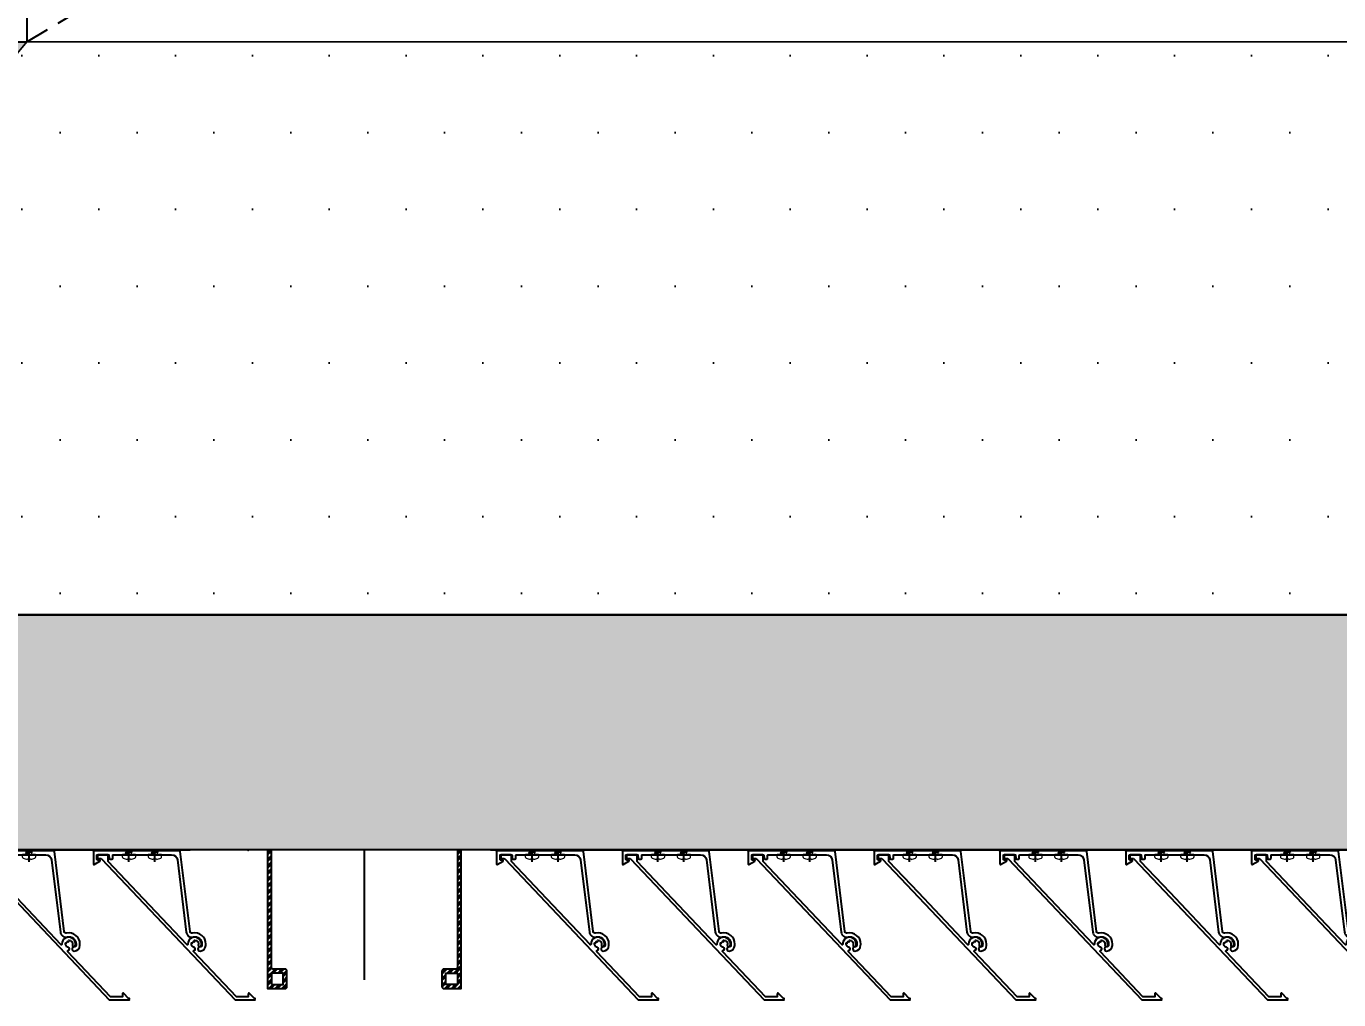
# Model space of a CAD drawing. Header units: millimetres. Extents: x 663313 to 1226001, y 1431724 to 1620898.
# Drawn here: x 744857 to 745535, y 1508431 to 1508934 of the extents above; entities that cross this region are included whole.
import ezdxf

# ---------------------------------------------------------------- set-up
doc = ezdxf.new("R2010")
doc.units = ezdxf.units.MM
doc.set_wipeout_variables(frame=1)
for name, pattern in [('CENTER', [50.8, 31.75, -6.35, 6.35, -6.35]), ('HIDDEN', [0.375, 0.25, -0.125]), ('XKITLINE00', [0]), ('XKITLINE02', [4, 2, -2])]:
    doc.linetypes.add(name, pattern=pattern)
for name, color, linetype in [('000 - CONCRETE_COL_HATCH_', 7, 'Continuous'), ('000 - CONCRETE_COL_WIPEOUT_', 7, 'Continuous'), ('000 - EXISTING_COLUMN_CUT_COLOR_5', 7, 'Continuous'), ('000 - EXISTING_CONCRETE_CUT_COLOR_5', 7, 'Continuous'), ('000 - STRUCTURE_STEEL_ACCESORIES_MAIN_COLOR_2', 7, 'Continuous'), ('000 - STRUCTURE_STEEL_ACCESORIES_SUB_COLOR_3', 7, 'Continuous'), ('000 - STRUCTURE_STEEL_ACCESORIES_WIPEOUT_', 7, 'Continuous'), ('010 - ASPG_ACCESSORIES_HATCH_', 7, 'Continuous'), ('010 - ASPG_ACCESSORIES_MAIN_COLOR_1', 7, 'Continuous'), ('010 - ASPG_ACCESSORIES_SUB_COLOR_1', 7, 'Continuous'), ('010 - ASPG_ACCESSORIES_SUB_COLOR_2', 7, 'Continuous'), ('010 - ASPG_ACCESSORIES_SYMBOL_', 7, 'Continuous'), ('010 - ASPG_ACCESSORIES_WIPEOUT_', 7, 'Continuous'), ('010 - ASPG_EXTR_MAIN_COLOR_2', 7, 'Continuous'), ('010 - ASPG_FASTERN_MAIN_COLOR_1', 7, 'Continuous'), ('010 - ASPG_FLASHING_HATCH_', 7, 'Continuous'), ('010 - ASPG_FLASHING_MAIN_COLOR_2', 7, 'Continuous'), ('010 - ASPG_FLASHING_MAIN_COLOR_4', 7, 'Continuous'), ('010 - ASPG_FLASHING_WIPEOUT_', 7, 'Continuous'), ('010 - ASPG_FRAMING_CUT_COLOR_4', 7, 'Continuous'), ('010 - ASPG_FRAMING_HATCH_', 7, 'Continuous'), ('010 - ASPG_FRAMING_MAIN_COLOR_2', 7, 'Continuous'), ('010 - ASPG_FRAMING_SUB_COLOR_2', 7, 'Continuous'), ('010 - ASPG_FRAMING_WIPEOUT_', 7, 'Continuous'), ('BOLT & SCREW', 7, 'Continuous'), ('Center Line', 7, 'CENTER'), ('CVA044__', 7, 'Continuous'), ('DIM', 7, 'Continuous'), ('tube-stopper', 7, 'Continuous')]:
    doc.layers.add(name, color=color, linetype=linetype)
for name, color, linetype, plot in [('000 - STRUCTURE_STEEL_ACCESORIES_DEF_SUB', 7, 'Continuous', False), ('010 - ASPG_EXTR_DEF_SUB', 7, 'Continuous', False), ('010 - ASPG_FASTERN_DEF_SUB', 7, 'Continuous', False), ('010 - ASPG_FRAMING_DEF_SUB', 7, 'Continuous', False)]:
    doc.layers.add(name, color=color, linetype=linetype, plot=plot)
for name, color, linetype, lineweight in [('12-GRID', 7, 'CENTER', 13), ('9-SCREW', 7, 'Continuous', 9), ('A-FLOR-E', 7, 'Continuous', 9), ('Bolt', 7, 'Continuous', 0), ('Part', 7, 'Continuous', 0), ('SCREW', 7, 'Continuous', 5)]:
    doc.layers.add(name, color=color, linetype=linetype, lineweight=lineweight)
doc.styles.add('Arial', font='arial.ttf')
pattern_1 = [(270, (1257419.24324, -520041.6224), (0.65495992507, -1.1344238721), [0.7562825814, -1.5125651628]), (30, (1257419.24324, -520041.6224), (0.65495992936, 1.1344238696), [0.7562825814, -1.5125651628]), (330, (1257419.24324, -520041.6224), (1.30991985442, -2.48e-09), [-1.5125651628, 0.7562825814])]
pattern_2 = [(315, (1257419.4929, -520021.6224), (1.3369313545, 1.3369313545), []), (45, (1257419.4929, -520021.6224), (-1.3369313545, 1.3369313545), [])]
pattern_3 = [(270, (1257419.4425, -520043.9224), (0.65495992507, -1.1344238721), [0.7562825814, -1.5125651628]), (30, (1257419.4425, -520043.9224), (0.65495992936, 1.1344238696), [0.7562825814, -1.5125651628]), (330, (1257419.4425, -520043.9224), (1.30991985442, -2.48e-09), [-1.5125651628, 0.7562825814])]
pattern_4 = [(315, (1257419.1929, -520023.9224), (1.3369313545, 1.3369313545), []), (45, (1257419.1929, -520023.9224), (-1.3369313545, 1.3369313545), [])]
pattern_5 = [(45, (68845973.911, -106253.634), (-4.0411152545, 4.0411152545), []), (45, (68845976.6053, -106253.634), (-4.0411152545, 4.0411152545), [])]

# ---------------------------------------------------------------- blocks, each defined once
blk = doc.blocks.new('C21')
at = {"color": 7}
for p, q in [((0, 0.06296), (0, -0.06296)), ((0.06296, 0), (-0.06296, 0))]:
    blk.add_line(p, q, dxfattribs=at)
at = {"layer": 'A-FLOR-E', "color": 7}
blk.add_lwpolyline([(0.15, 0.15), (0.15, -0.15), (-0.15, -0.15), (-0.15, 0.15)], close=True, dxfattribs=at)
blk = doc.blocks.new('44')
at = {"layer": 'Bolt', "color": 7, "linetype": 'XKITLINE00', "lineweight": 0}
for p, q in [((19.98888, 44.70962), (19.98888, 44.70029)), ((19.98888, 44.70962), (19.98888, 44.70029)), ((19.97488, 44.69562), (19.98421, 44.69562)), ((19.97488, 44.69562), (19.98421, 44.69562)), ((20.00288, 44.69562), (19.99356, 44.69562)), ((20.00288, 44.69562), (19.99356, 44.69562)), ((19.98888, 44.68162), (19.98888, 44.69094)), ((19.98888, 44.68162), (19.98888, 44.69094)), ((19.87888, 44.65962), (19.87888, 44.65029)), ((19.86488, 44.64562), (19.87421, 44.64562)), ((19.89288, 44.64562), (19.88356, 44.64562)), ((19.87888, 44.63162), (19.87888, 44.64094)), ((19.87888, 44.59962), (19.87888, 44.59029)), ((19.86488, 44.58562), (19.87421, 44.58562)), ((19.89288, 44.58562), (19.88356, 44.58562)), ((19.87888, 44.57162), (19.87888, 44.58094)), ((19.98888, 44.54962), (19.98888, 44.54029)), ((19.98888, 44.54962), (19.98888, 44.54029)), ((19.97488, 44.53562), (19.98421, 44.53562)), ((19.97488, 44.53562), (19.98421, 44.53562)), ((19.98888, 44.52162), (19.98888, 44.53094)), ((19.98888, 44.52162), (19.98888, 44.53094)), ((20.00288, 44.53562), (19.99356, 44.53562)), ((20.00288, 44.53562), (19.99356, 44.53562))]:
    blk.add_line(p, q, dxfattribs=at)
at = {"layer": 'Bolt', "color": 7, "linetype": 'XKITLINE02', "lineweight": 0}
for p, q in [((19.98888, 44.62654), (19.98888, 44.58362)), ((19.98188, 44.61262), (19.98188, 44.61862)), ((19.98188, 44.61862), (19.98188, 44.61262)), ((19.99588, 44.61262), (19.99588, 44.61862)), ((19.99588, 44.61862), (19.99588, 44.61262)), ((19.96938, 44.61262), (19.96938, 44.60762)), ((20.00838, 44.61262), (20.00838, 44.60762))]:
    blk.add_line(p, q, dxfattribs=at)
at = {"layer": 'Part', "color": 7, "linetype": 'HIDDEN', "lineweight": 0, "ltscale": 5}
for p, q in [((19.8219, 44.89062), (19.8219, 43.44062)), ((19.9309, 44.89062), (19.9309, 43.44062))]:
    blk.add_line(p, q, dxfattribs=at)
at = {"layer": 'Part', "color": 7, "linetype": 'HIDDEN', "lineweight": 0, "ltscale": 2}
for p, q in [((19.93388, 44.72562), (19.91388, 44.74562)), ((19.93388, 44.50562), (19.91388, 44.48562))]:
    blk.add_line(p, q, dxfattribs=at)
at = {"layer": 'Part', "color": 7, "lineweight": 0}
for p, q in [((20.06388, 44.74562), (20.04388, 44.72562)), ((20.06388, 44.48562), (20.04388, 44.50562))]:
    blk.add_line(p, q, dxfattribs=at)
at = {"layer": 'Part', "color": 7, "linetype": 'XKITLINE02', "lineweight": 0}
for p, q in [((19.93888, 44.61862), (19.81888, 44.61862)), ((19.90888, 44.61862), (19.90888, 44.61262)), ((19.93888, 44.61262), (19.81888, 44.61262)), ((19.95888, 44.60762), (20.01888, 44.60762))]:
    blk.add_line(p, q, dxfattribs=at)
at = {"layer": 'Part', "color": 7, "lineweight": 0}
blk.add_lwpolyline([(19.9389, 43.44062), (19.9389, 44.89062), (19.8139, 44.89062), (19.8139, 43.44062)], close=True, dxfattribs=at)
at = {"layer": 'Part', "color": 7, "linetype": 'HIDDEN', "lineweight": 0, "ltscale": 2}
for points in [[(19.9389, 44.74562), (19.91388, 44.74562), (19.91388, 44.48562), (19.9389, 44.48562)], [(19.9389, 44.72562), (19.93388, 44.72562), (19.93388, 44.50562), (19.9389, 44.50562)]]:
    blk.add_lwpolyline(points, dxfattribs=at)
at = {"layer": 'Part', "color": 7, "lineweight": 0}
for points in [[(19.9389, 44.48562), (20.06388, 44.48562), (20.06388, 44.74562), (19.9389, 44.74562)], [(19.9389, 44.50562), (20.04388, 44.50562), (20.04388, 44.72562), (19.9389, 44.72562)]]:
    blk.add_lwpolyline(points, dxfattribs=at)
at = {"layer": 'Part', "color": 7, "linetype": 'XKITLINE02', "lineweight": 0}
for points in [[(19.93888, 44.56562), (19.81888, 44.56562), (19.81888, 44.66562), (19.93888, 44.66562)], [(19.95888, 44.61262), (19.95888, 44.55262), (20.01888, 44.55262), (20.01888, 44.61262)]]:
    blk.add_lwpolyline(points, dxfattribs=at)
blk.add_lwpolyline([(19.93888, 44.66562), (19.94688, 44.66562), (19.94688, 44.61862), (20.03088, 44.61862), (20.03088, 44.66562), (20.03888, 44.66562), (20.03888, 44.56562), (20.03088, 44.56562), (20.03088, 44.61262), (19.94688, 44.61262), (19.94688, 44.56562), (19.93888, 44.56562)], close=True, dxfattribs=at)
blk = doc.blocks.new('*U5735')
at = {"color": 7}
blk.add_wipeout([(-150, -150), (150, -150), (150, 150), (-150, 150)], dxfattribs=at).dxf.layer = '000 - CONCRETE_COL_WIPEOUT_'
at = {"layer": '000 - CONCRETE_COL_HATCH_'}
h = blk.add_hatch(dxfattribs=at)
h.set_pattern_fill('AR-CONC', scale=0.5)
h.set_pattern_definition([(50, (0, -2e-14), (3.5863, -0.31376), [0.375, -4.125]), (355, (0, -2e-14), (-0.693757, 3.76096), [0.3, -3.3]), (100.4514, (0.299, -0.026), (2.892544, 3.4472), [0.3187, -3.50571]), (46.1842, (0, 1), (5.33621, -0.8276), [0.5625, -6.1875]), (96.6356, (0.4447, 0.931), (4.67331, 4.87059), [0.47805, -5.25857]), (351.1842, (0, 1), (4.67331, 4.8706), [0.45, -4.95]), (21, (0.5, 0.75), (2.984535, -2.013094), [0.375, -4.125]), (326, (0.5, 0.75), (1.216577, 3.62575), [0.3, -3.3]), (71.4514, (0.7487, 0.5822), (4.20111, 1.612656), [0.3187, -3.50571]), (37.5, (0, -2e-14), (0.060799, 1.664469), [0, -3.26, 0, -3.35, 0, -3.3125]), (7.5, (0, -2e-14), (1.315348, 1.972059), [0, -1.91, 0, -3.185, 0, -1.2625]), (327.5, (-1.115, -2e-14), (2.669112, -0.112774), [0, -1.25, 0, -3.9, 0, -5.175]), (317.5, (-1.615, -2e-14), (2.91593, 0.500525), [0, -1.625, 0, -2.59, 0, -3.675])])
h.paths.add_polyline_path([(-150, -150), (150, -150), (150, 150), (-150, 150)])
at = {"color": 7}
blk.add_point((0, 0), dxfattribs=at)
at = {"layer": '000 - EXISTING_COLUMN_CUT_COLOR_5', "color": 7}
blk.add_lwpolyline([(-150, -150), (150, -150), (150, 150), (-150, 150)], close=True, dxfattribs=at)
blk = doc.blocks.new('W-1-PP18-ST_ENT4_REV00_20260531-225334_LOPF_PL')
at = {"layer": 'DIM', "color": 7, "linetype": 'HIDDEN', "ltscale": 50}
blk.add_line((-3080.34, -13099.96), (16344.62, -1449.92), dxfattribs=at)
at = {"layer": 'DIM', "color": 7}
for points in [[(-3080.28, -10752.16), (-3080.34, -13099.96)], [(-1530.54, -13150.02), (-3030.11, -13150.02)]]:
    blk.add_lwpolyline(points, dxfattribs=at)
at = {"layer": 'DIM', "color": 7, "linetype": 'HIDDEN', "ltscale": 5}
blk.add_lwpolyline([(-3030.12, -13399.98), (-1530.53, -13399.7)], dxfattribs=at)
at = {"color": 7, "xscale": 1000.000000000001, "yscale": 1000.000000000001, "zscale": 1000.000000000001, "rotation": 89.99860513390384}
blk.add_blockref('C21', (-3180.12, -13249.98), dxfattribs=at)
at = {"layer": '000 - EXISTING_CONCRETE_CUT_COLOR_5', "color": 7}
blk.add_blockref('*U5735', (-3180.12, -13249.98), dxfattribs=at)
at = {"layer": 'CVA044__', "color": 7, "insert": (-2789.88, -13011.23), "char_height": 150, "attachment_point": 5, "style": 'Arial', "bg_fill": 3, "box_fill_scale": 1.1, "bg_fill_color": 256, "bg_fill_true_color": 13158600, "bg_fill_transparency": 0}
blk.add_mtext('\\A1;C21', dxfattribs=at)
at = {"color": 7, "xscale": 1000.000000000001, "yscale": 1000.000000000001, "zscale": 1000.000000000001, "rotation": 90}
blk.add_blockref('44', (41885.62, -33213.9), dxfattribs=at)
blk = doc.blocks.new('*U6326')
at = {"layer": '12-GRID', "color": 7, "linetype": 'CENTER'}
for p, q in [((0, -6.2), (0, 2.2)), ((-4.2, -2), (4.2, -2))]:
    blk.add_line(p, q, dxfattribs=at)
at = {"layer": 'BOLT & SCREW', "color": 7}
for p, q in [((-0.55, -1.77), (-1.77, -1.56)), ((-0.55, -2.23), (-1.77, -2.44)), ((-0.46, -1.77), (-0.88, -1.56)), ((-0.46, -2.23), (-0.88, -2.44)), ((-0.23, -1.45), (-0.44, -0.23)), ((-0.23, -1.54), (-0.44, -1.12)), ((-0.23, -2.46), (-0.44, -2.88)), ((-0.23, -2.55), (-0.44, -3.77)), ((0.23, -1.45), (0.44, -0.23)), ((0.23, -1.54), (0.44, -1.12)), ((0.44, -2.88), (0.23, -2.46)), ((0.23, -2.55), (0.44, -3.77)), ((0.46, -1.77), (0.88, -1.56)), ((0.46, -2.23), (0.88, -2.44)), ((0.55, -1.77), (1.77, -1.56)), ((0.55, -2.23), (1.77, -2.44))]:
    blk.add_line(p, q, dxfattribs=at)
for points in [[(-1.77, -1.56), (-0.88, -1.56, 0.414214), (-0.44, -1.12), (-0.44, -0.23), (0.44, -0.23), (0.44, -1.12, 0.414214), (0.88, -1.56), (1.77, -1.56), (1.77, -2.44), (0.88, -2.44, 0.414214), (0.44, -2.88), (0.44, -3.77), (-0.44, -3.77), (-0.44, -2.88, 0.414214), (-0.88, -2.44), (-1.77, -2.44)], [(0.23, -2.46, -0.414214), (0.46, -2.23), (0.55, -2.23), (0.55, -1.77), (0.46, -1.77, -0.414214), (0.23, -1.54), (0.23, -1.45), (-0.23, -1.45), (-0.23, -1.54, -0.414214), (-0.46, -1.77), (-0.55, -1.77), (-0.55, -2.23), (-0.46, -2.23, -0.414214), (-0.23, -2.46), (-0.23, -2.55), (0.23, -2.55)]]:
    blk.add_lwpolyline(points, format="xyb", close=True, dxfattribs=at)
blk.add_circle((0, -2), 3.5, dxfattribs=at)
blk = doc.blocks.new('000_ASPG_TYP_FILES_20260218-010703_FRAME_EXTR_')
at = {"layer": '010 - ASPG_FRAMING_HATCH_'}
h = blk.add_hatch(dxfattribs=at)
h.set_pattern_fill('ANSI32', scale=0.1, angle=180)
edge = h.paths.add_edge_path()
edge.add_line((2, 16), (2, 2))
edge.add_line((2, 2), (39.7, 2))
edge.add_arc((39.7, 1.7), 0.3, 0, 90, ccw=False)
edge.add_line((40, 1.7), (40, 0.3))
edge.add_arc((39.7, 0.3), 0.3, -90, 0, ccw=False)
edge.add_line((39.7, 0), (0.3, 0))
edge.add_arc((0.3, 0.3), 0.3, 180, 270, ccw=False)
edge.add_line((0, 0.3), (0, 17.7))
edge.add_arc((0.3, 17.7), 0.3, 90, 180, ccw=False)
edge.add_line((0.3, 18), (22.56, 18))
edge.add_arc((22.56, 18.5), 0.5, 270, 380.20955)
edge.add_arc((26.17, 19.83), 3.35, 182.06379, 200.20955, ccw=False)
edge.add_arc((23.58, 19.74), 0.76, 2.06379, 182.06379, ccw=False)
edge.add_arc((26.17, 19.83), 1.83, 182.06379, 447.93621)
edge.add_arc((26.26, 22.42), 0.76, 87.93621, 267.93621, ccw=False)
edge.add_arc((26.17, 19.83), 3.35, 69.79045, 87.93621, ccw=False)
edge.add_arc((27.5, 23.44), 0.5, 249.79045, 360)
edge.add_line((28, 23.44), (28, 26.68))
edge.add_line((28, 26.68), (28.5, 27.18))
edge.add_line((28.5, 27.18), (28, 27.68))
edge.add_line((28, 27.68), (28, 38.62))
edge.add_line((28, 38.62), (28.5, 39.12))
edge.add_line((28.5, 39.12), (28, 39.62))
edge.add_line((28, 39.62), (28, 42.86))
edge.add_arc((27.5, 42.86), 0.5, 0, 110.20955)
edge.add_arc((26.17, 46.47), 3.35, 272.06379, 290.20955, ccw=False)
edge.add_arc((26.26, 43.88), 0.76, 92.06379, 272.06379, ccw=False)
edge.add_arc((26.17, 46.47), 1.83, 272.06379, 537.93621)
edge.add_arc((23.58, 46.56), 0.76, 177.93621, 357.93621, ccw=False)
edge.add_arc((26.17, 46.47), 3.35, 159.79045, 177.93621, ccw=False)
edge.add_arc((22.56, 47.8), 0.5, 339.79045, 450)
edge.add_line((22.56, 48.3), (0.3, 48.3))
edge.add_arc((0.3, 48.6), 0.3, 180, 270, ccw=False)
edge.add_line((0, 48.6), (0, 60))
edge.add_arc((0.3, 60), 0.3, 90, 180, ccw=False)
edge.add_line((0.3, 60.3), (5, 60.3))
edge.add_line((5, 60.3), (5, 65))
edge.add_arc((5.3, 65), 0.3, 90, 180, ccw=False)
edge.add_line((5.3, 65.3), (30, 65.3))
edge.add_line((30, 65.3), (30, 63.6))
edge.add_arc((29.7, 63.6), 0.3, -90, 0, ccw=False)
edge.add_line((29.7, 63.3), (7.3, 63.3))
edge.add_arc((7.3, 63), 0.3, 90, 180)
edge.add_line((7, 63), (7, 58.3))
edge.add_line((7, 58.3), (2.3, 58.3))
edge.add_arc((2.3, 58), 0.3, 90, 180)
edge.add_line((2, 58), (2, 50.6))
edge.add_arc((2.3, 50.6), 0.3, 180, 270)
edge.add_line((2.3, 50.3), (29.7, 50.3))
edge.add_arc((29.7, 50), 0.3, 0, 90, ccw=False)
edge.add_line((30, 50), (30, 26.68))
edge.add_line((30, 26.68), (30, 16.3))
edge.add_arc((29.7, 16.3), 0.3, -90, 0, ccw=False)
edge.add_line((29.7, 16), (2, 16))
at = {"layer": '010 - ASPG_FRAMING_CUT_COLOR_4', "color": 7}
blk.add_lwpolyline([(2, 16), (2, 2), (39.7, 2, -0.414214), (40, 1.7), (40, 0.3, -0.414214), (39.7, 0), (0.3, 0, -0.414214), (0, 0.3), (0, 17.7, -0.414214), (0.3, 18), (22.56, 18, 0.52173), (23.03, 18.67, -0.079342), (22.82, 19.71, -1), (24.34, 19.76, 2.296346), (26.24, 21.66, -1), (26.29, 23.18, -0.079342), (27.33, 22.97, 0.52173), (28, 23.44), (28, 26.68), (28.5, 27.18), (28, 27.68), (28, 38.62), (28.5, 39.12), (28, 39.62), (28, 42.86, 0.52173), (27.33, 43.33, -0.079342), (26.29, 43.12, -1), (26.24, 44.64, 2.296346), (24.34, 46.54, -1), (22.82, 46.59, -0.079342), (23.03, 47.63, 0.52173), (22.56, 48.3), (0.3, 48.3, -0.414214), (0, 48.6), (0, 60, -0.414214), (0.3, 60.3), (5, 60.3), (5, 65, -0.414214), (5.3, 65.3), (30, 65.3), (30, 63.6, -0.414214), (29.7, 63.3), (7.3, 63.3, 0.414214), (7, 63), (7, 58.3), (2.3, 58.3, 0.414214), (2, 58), (2, 50.6, 0.414214), (2.3, 50.3), (29.7, 50.3, -0.414214), (30, 50), (30, 26.68), (30, 16.3, -0.414214), (29.7, 16)], format="xyb", close=True, dxfattribs=at)
at = {"color": 7}
for p in [(26.17, 48.47), (26.17, 21.83)]:
    blk.add_blockref('*U6326', p, dxfattribs=at)
blk = doc.blocks.new('*U6174')
at = {"layer": '010 - ASPG_FRAMING_HATCH_', "transparency": 33554585}
h = blk.add_hatch(dxfattribs=at)
h.set_pattern_fill('ANSI32', scale=0.25)
edge = h.paths.add_edge_path()
edge.add_line((2, -50), (2, -75))
edge.add_line((2, -75), (0, -75))
edge.add_line((0, -75), (0, -49))
edge.add_arc((1, -49), 1, 90, 180, ccw=False)
edge.add_line((1, -48), (63, -48))
edge.add_arc((63, -47), 1, 270, 360)
edge.add_line((64, -47), (64, 47))
edge.add_arc((63, 47), 1, 0, 90)
edge.add_line((63, 48), (1, 48))
edge.add_arc((1, 49), 1, 180, 270, ccw=False)
edge.add_line((0, 49), (0, 75))
edge.add_line((0, 75), (2, 75))
edge.add_line((2, 75), (2, 50))
edge.add_line((2, 50), (141, 50))
edge.add_line((141, 50), (141, 41))
edge.add_arc((140, 41), 1, 270, 360, ccw=False)
edge.add_line((140, 40), (132, 40))
edge.add_arc((132, 41), 1, 180, 270, ccw=False)
edge.add_line((131, 41), (131, 47))
edge.add_arc((130, 47), 1, 0, 90)
edge.add_line((130, 48), (67, 48))
edge.add_arc((67, 47), 1, 90, 180)
edge.add_line((66, 47), (66, -47))
edge.add_arc((67, -47), 1, 180, 270)
edge.add_line((67, -48), (130, -48))
edge.add_arc((130, -47), 1, 270, 360)
edge.add_line((131, -47), (131, -41))
edge.add_arc((132, -41), 1, 90, 180, ccw=False)
edge.add_line((132, -40), (140, -40))
edge.add_arc((140, -41), 1, 0, 90, ccw=False)
edge.add_line((141, -41), (141, -50))
edge.add_line((141, -50), (2, -50))
h.paths.add_polyline_path([(139, 48), (139, 42), (133, 42), (133, 48)], flags=16)
h.paths.add_polyline_path([(139, -48), (139, -42), (133, -42), (133, -48)], flags=16)
at = {"layer": '010 - ASPG_FRAMING_HATCH_'}
h = blk.add_hatch(dxfattribs=at)
h.set_pattern_fill('ANSI37', scale=0.595498, angle=-90)
h.set_pattern_definition(pattern_2)
edge = h.paths.add_edge_path()
edge.add_ellipse((57.77, 55), major_axis=(0, -5), ratio=0.644482, start_angle=0, end_angle=180)
edge.add_line((57.77, 60), (62, 60))
edge.add_arc((62, 60.3), 0.3, -90, 0)
edge.add_line((62.3, 60.3), (62.3, 61))
edge.add_line((62.3, 61), (61.8, 61.5))
edge.add_line((61.8, 61.5), (62.3, 62))
edge.add_line((62.3, 62), (61.8, 62.5))
edge.add_line((61.8, 62.5), (62.3, 63))
edge.add_line((62.3, 63), (61.8, 63.5))
edge.add_line((61.8, 63.5), (62.3, 64))
edge.add_line((62.3, 64), (62.3, 65))
edge.add_line((62.3, 65), (63.3, 65))
edge.add_line((63.3, 65), (63.8, 65.5))
edge.add_line((63.8, 65.5), (64.3, 65))
edge.add_line((64.3, 65), (64.8, 65.5))
edge.add_line((64.8, 65.5), (65.3, 65))
edge.add_line((65.3, 65), (65.8, 65.5))
edge.add_line((65.8, 65.5), (66.3, 65))
edge.add_line((66.3, 65), (67, 65))
edge.add_arc((67, 65.3), 0.3, -90, 0)
edge.add_line((67.3, 65.3), (67.3, 60))
edge.add_arc((77.2, 55), 11.09, 153.20373, 206.79627)
edge.add_line((67.3, 50), (57.77, 50))
h = blk.add_hatch(dxfattribs=at)
h.set_pattern_fill('ANSI37', scale=0.595498, angle=-90)
h.set_pattern_definition(pattern_4)
edge = h.paths.add_edge_path()
edge.add_ellipse((11.53, 55), major_axis=(0, -5), ratio=0.644482, start_angle=180, end_angle=360, ccw=False)
edge.add_line((11.53, 60), (2, 60))
edge.add_arc((-7.9, 55), 11.09, -26.79627, 26.79627, ccw=False)
edge.add_line((2, 50), (11.53, 50))
h = blk.add_hatch(dxfattribs=at)
h.set_pattern_fill('HONEY', scale=0.238199, angle=-90)
h.set_pattern_definition(pattern_3)
edge = h.paths.add_edge_path()
edge.add_ellipse((11.78, 55), major_axis=(0, -5), ratio=0.644482, start_angle=0, end_angle=360, ccw=False)
h = blk.add_hatch(dxfattribs=at)
h.set_pattern_fill('HONEY', scale=0.238199, angle=-90)
h.set_pattern_definition(pattern_1)
edge = h.paths.add_edge_path()
edge.add_ellipse((57.52, 55), major_axis=(0, -5), ratio=0.644482, start_angle=0, end_angle=360)
h = blk.add_hatch(dxfattribs=at)
h.set_pattern_fill('ANSI37', scale=0.595498, angle=-90)
h.set_pattern_definition(pattern_4)
edge = h.paths.add_edge_path()
edge.add_ellipse((11.53, -55), major_axis=(0, 5), ratio=0.644482, start_angle=0, end_angle=180)
edge.add_line((11.53, -60), (2, -60))
edge.add_arc((-7.9, -55), 11.09, 333.20373, 386.79627)
edge.add_line((2, -50), (11.53, -50))
h = blk.add_hatch(dxfattribs=at)
h.set_pattern_fill('HONEY', scale=0.238199, angle=-90)
h.set_pattern_definition(pattern_3)
edge = h.paths.add_edge_path()
edge.add_ellipse((11.78, -55), major_axis=(0, 5), ratio=0.644482, start_angle=0, end_angle=360)
h = blk.add_hatch(dxfattribs=at)
h.set_pattern_fill('HONEY', scale=0.238199, angle=-90)
h.set_pattern_definition(pattern_1)
edge = h.paths.add_edge_path()
edge.add_ellipse((57.52, -55), major_axis=(0, 5), ratio=0.644482, start_angle=0, end_angle=360, ccw=False)
h = blk.add_hatch(dxfattribs=at)
h.set_pattern_fill('ANSI37', scale=0.595498, angle=-90)
h.set_pattern_definition(pattern_2)
edge = h.paths.add_edge_path()
edge.add_ellipse((57.77, -55), major_axis=(0, 5), ratio=0.644482, start_angle=180, end_angle=360, ccw=False)
edge.add_line((57.77, -60), (62, -60))
edge.add_arc((62, -60.3), 0.3, 360, 450, ccw=False)
edge.add_line((62.3, -60.3), (62.3, -61))
edge.add_line((62.3, -61), (61.8, -61.5))
edge.add_line((61.8, -61.5), (62.3, -62))
edge.add_line((62.3, -62), (61.8, -62.5))
edge.add_line((61.8, -62.5), (62.3, -63))
edge.add_line((62.3, -63), (61.8, -63.5))
edge.add_line((61.8, -63.5), (62.3, -64))
edge.add_line((62.3, -64), (62.3, -65))
edge.add_line((62.3, -65), (63.3, -65))
edge.add_line((63.3, -65), (63.8, -65.5))
edge.add_line((63.8, -65.5), (64.3, -65))
edge.add_line((64.3, -65), (64.8, -65.5))
edge.add_line((64.8, -65.5), (65.3, -65))
edge.add_line((65.3, -65), (65.8, -65.5))
edge.add_line((65.8, -65.5), (66.3, -65))
edge.add_line((66.3, -65), (67, -65))
edge.add_arc((67, -65.3), 0.3, 360, 450, ccw=False)
edge.add_line((67.3, -65.3), (67.3, -60))
edge.add_arc((77.2, -55), 11.09, 153.20373, 206.79627, ccw=False)
edge.add_line((67.3, -50), (57.77, -50))
at = {"layer": '010 - ASPG_FASTERN_DEF_SUB', "color": 7}
blk.add_point((0, 0), dxfattribs=at)
at = {"layer": '010 - ASPG_FRAMING_CUT_COLOR_4', "color": 7}
blk.add_lwpolyline([(2, -50), (2, -75), (0, -75), (0, -49, -0.414214), (1, -48), (63, -48, 0.414214), (64, -47), (64, 47, 0.414214), (63, 48), (1, 48, -0.414214), (0, 49), (0, 75), (2, 75), (2, 50), (141, 50), (141, 41, -0.414214), (140, 40), (132, 40, -0.414214), (131, 41), (131, 47, 0.414214), (130, 48), (67, 48, 0.414214), (66, 47), (66, -47, 0.414214), (67, -48), (130, -48, 0.414214), (131, -47), (131, -41, -0.414214), (132, -40), (140, -40, -0.414214), (141, -41), (141, -50)], format="xyb", close=True, dxfattribs=at)
for points in [[(139, 48), (139, 42), (133, 42), (133, 48)], [(139, -48), (139, -42), (133, -42), (133, -48)]]:
    blk.add_lwpolyline(points, close=True, dxfattribs=at)
at = {"layer": '010 - ASPG_FRAMING_DEF_SUB', "color": 7, "transparency": 33554508}
blk.add_line((136.5, 0), (-4.5, 0), dxfattribs=at)
at = {"layer": '010 - ASPG_FRAMING_DEF_SUB', "color": 7, "transparency": 33554457}
for points in [[(54.3, 50), (67.3, 50), (67.3, 65.5), (54.3, 65.5)], [(2, 50), (15, 50), (15, 60), (2, 60)], [(2, -50), (15, -50), (15, -60), (2, -60)], [(54.3, -50), (67.3, -50), (67.3, -65.5), (54.3, -65.5)]]:
    blk.add_lwpolyline(points, close=True, dxfattribs=at)
at = {"layer": '010 - ASPG_FRAMING_SUB_COLOR_2', "color": 7}
for points in [[(57.52, 50), (67.3, 50, -0.238199), (67.3, 60), (67.3, 65.3, -0.414214), (67, 65), (66.3, 65), (65.8, 65.5), (65.3, 65), (64.8, 65.5), (64.3, 65), (63.8, 65.5), (63.3, 65), (62.3, 65), (62.3, 64), (61.8, 63.5), (62.3, 63), (61.8, 62.5), (62.3, 62), (61.8, 61.5), (62.3, 61), (62.3, 60.3, -0.414214), (62, 60), (57.52, 60)], [(11.78, 50), (2, 50, 0.238199), (2, 60), (11.78, 60)], [(11.78, -50), (2, -50, -0.238199), (2, -60), (11.78, -60)], [(57.52, -50), (67.3, -50, 0.238199), (67.3, -60), (67.3, -65.3, 0.414214), (67, -65), (66.3, -65), (65.8, -65.5), (65.3, -65), (64.8, -65.5), (64.3, -65), (63.8, -65.5), (63.3, -65), (62.3, -65), (62.3, -64), (61.8, -63.5), (62.3, -63), (61.8, -62.5), (62.3, -62), (61.8, -61.5), (62.3, -61), (62.3, -60.3, 0.414214), (62, -60), (57.52, -60)]]:
    blk.add_lwpolyline(points, format="xyb", dxfattribs=at)
at = {"layer": '010 - ASPG_FRAMING_SUB_COLOR_2', "color": 7, "extrusion": (0, 0, -1)}
for centre, major_axis in [((11.78, 55), (0, -5)), ((57.52, -55), (0, 5))]:
    blk.add_ellipse(centre, major_axis=major_axis, ratio=0.644482, dxfattribs=at)
at = {"layer": '010 - ASPG_FRAMING_SUB_COLOR_2', "color": 7}
for centre, major_axis in [((57.52, 55), (0, -5)), ((11.78, -55), (0, 5))]:
    blk.add_ellipse(centre, major_axis=major_axis, ratio=0.644482, dxfattribs=at)
blk = doc.blocks.new('PZG35-9D5')
at = {"layer": 'Center Line', "color": 7}
blk.add_line((0, 3.73), (0, -10.53), dxfattribs=at)
at = {"layer": 'SCREW', "color": 7}
for p, q in [((-1.4, 0), (-1.4, -1.09)), ((1.4, 0), (1.4, -0.59)), ((-1.85, -1.4), (1.85, -0.9)), ((-1.85, -1.4), (-1.4, -1.09)), ((-1.85, -1.4), (-1.4, -1.71)), ((-1.85, -2.7), (1.85, -2.2)), ((-1.85, -2.7), (-1.4, -2.39)), ((-1.85, -2.7), (-1.4, -3.01)), ((-1.85, -4), (-1.4, -3.69)), ((-1.85, -4), (-0.99, -3.88)), ((-1.85, -4), (-1.4, -4.31)), ((-1.4, -1.09), (1.4, -0.59)), ((-1.4, -1.71), (1.4, -1.21)), ((-1.4, -1.71), (-1.4, -2.39)), ((-1.4, -2.39), (1.4, -1.89)), ((-1.4, -3.01), (1.4, -2.51)), ((-1.4, -3.01), (-1.4, -3.69)), ((-1.4, -3.69), (-0.84, -3.59)), ((-1.4, -4.31), (-1.18, -4.27)), ((-1.4, -4.31), (-1.4, -8.1)), ((0.56, -3.34), (1.4, -3.19)), ((0.71, -3.65), (1.85, -3.5)), ((0.71, -3.93), (1.4, -3.81)), ((0.71, -4.61), (1.4, -4.49)), ((0.71, -4.95), (1.85, -4.8)), ((0.71, -5.23), (1.4, -5.11)), ((1.85, -0.9), (1.4, -0.59)), ((1.85, -0.9), (1.4, -1.21)), ((1.4, -1.21), (1.4, -1.89)), ((1.85, -2.2), (1.4, -1.89)), ((1.85, -2.2), (1.4, -2.51)), ((1.4, -2.51), (1.4, -3.19)), ((1.85, -3.5), (1.4, -3.19)), ((1.85, -3.5), (1.4, -3.81)), ((1.4, -3.81), (1.4, -4.49)), ((1.85, -4.8), (1.4, -4.49)), ((1.85, -4.8), (1.4, -5.11)), ((1.4, -5.11), (1.4, -8.1)), ((0, -9.5), (-1.4, -8.1)), ((0, -9.5), (1.4, -8.1))]:
    blk.add_line(p, q, dxfattribs=at)
blk.add_lwpolyline([(0, -9.5), (0.71, -5.23), (0.71, -3.6, 0.417657), (0.41, -3.3, 0.108102), (-0.84, -3.59), (-1.4, -4.7)], format="xyb", dxfattribs=at)
blk = doc.blocks.new('*U6169')
at = {"layer": 'SCREW', "color": 7}
blk.add_lwpolyline([(3.03, 1.78, 0.09906), (0.8, 2.55), (0.8, 2.27), (-0.8, 2.27), (-0.8, 2.55, 0.09906), (-3.03, 1.78, 0.266588), (-3.5, 0.96), (-3.5, 0.2, 0.414214), (-3.3, 0), (3.3, 0, 0.414214), (3.5, 0.2), (3.5, 0.96, 0.266588)], format="xyb", close=True, dxfattribs=at)
blk.add_blockref('PZG35-9D5', (0, 0), dxfattribs=at)
blk = doc.blocks.new('*U6175')
at = {"color": 7}
blk.add_point((0, 0), dxfattribs=at)
at = {"layer": '010 - ASPG_ACCESSORIES_MAIN_COLOR_1', "color": 7}
blk.add_lwpolyline([(-39.7, -0.6, 0.414214), (-40, -0.9), (-40, -7.37, 0.57735), (-39.65, -7.57), (-36.64, -5.83, 0.767327), (-36.79, -5.3), (-37.9, -5.3, -0.414214), (-38.2, -5), (-38.2, -2.8, -0.414214), (-38, -2.6), (-32.18, -2.6, -0.388879), (-31.98, -2.78), (-31.85, -4.34, 0.388879), (-31.35, -4.8), (-30.3, -4.8, 0.414214), (-30, -4.5), (-30, -2.9, -0.414214), (-29.7, -2.6), (0.41, -2.6, -0.378969), (3.39, -5.24), (7.95, -42.52, 0.446593), (11.62, -45.08, -0.489802), (16.08, -48.68), (16.06, -49.36, -0.18248), (15.8, -50.02, -0.267949), (15.33, -50.17, 1.122115), (15.1, -52.34, 0.405004), (18.06, -49.4), (18.08, -48.72, 0.489805), (11.16, -43.13, -0.446597), (9.94, -42.28), (4.87, -0.85, 0.364176), (4.57, -0.6)], format="xyb", close=True, dxfattribs=at)
at = {"layer": '010 - ASPG_EXTR_DEF_SUB', "color": 7}
for p in [(-40, -0.5), (43.44, -76.9), (43.44, -77.5)]:
    blk.add_point(p, dxfattribs=at)
at = {"layer": '010 - ASPG_EXTR_MAIN_COLOR_2', "color": 7}
blk.add_lwpolyline([(11.37, -48.15), (11.47, -47.44), (12.18, -47.56), (12.29, -46.79, -0.535538), (14.19, -49.17, 0.991572), (15.66, -49.58, 1.157025), (8.79, -48.77, -0.688558), (8.27, -48.99), (-17.14, -22.17), (-32.34, -6.13), (-32.34, -2.9, 0.414312), (-32.64, -2.6), (-37.54, -2.6, 0.414116), (-37.84, -2.9), (-37.84, -4.3, 0.414214), (-37.54, -4.6), (-35.99, -4.6, -0.205895), (-35.77, -4.69), (33.23, -77.5), (43.14, -77.5, 0.668179), (43.36, -76.99), (40.52, -74.15, 0.668179), (40.01, -74.36), (40.01, -76), (33.87, -76), (11.86, -52.78, -0.558354), (12.08, -51.95, 0.766275), (12.04, -50.39, -0.438583), (10.71, -48.05)], format="xyb", close=True, dxfattribs=at)
at = {"layer": 'SCREW', "color": 7, "rotation": 180}
for p in [(-21.65, -2.5), (-8.24, -2.5)]:
    blk.add_blockref('*U6169', p, dxfattribs=at)
blk = doc.blocks.new('*U4705')
at = {"color": 7}
blk.add_wipeout([(465, 4), (60, 4), (60, 69.3), (465, 69.3)], dxfattribs=at).dxf.layer = '010 - ASPG_FRAMING_WIPEOUT_'
blk.add_point((60, 69.5), dxfattribs=at)
at = {"layer": '010 - ASPG_FRAMING_MAIN_COLOR_2', "color": 7}
blk.add_lwpolyline([(435, 69.3), (90, 69.3), (90, 6), (435, 6)], close=True, dxfattribs=at)
at = {"layer": '010 - ASPG_FRAMING_SUB_COLOR_2', "color": 7}
for points in [[(465, 4), (60, 4), (60, 69.3), (465, 69.3)], [(60, 2), (60, 4), (465, 4), (465, 2)]]:
    blk.add_lwpolyline(points, close=True, dxfattribs=at)
at = {"color": 7, "rotation": 180}
for p in [(100, 69.3), (165, 69.3), (230, 69.3), (295, 69.3), (360, 69.3), (425, 69.3)]:
    blk.add_blockref('*U6175', p, dxfattribs=at)
at = {"color": 7, "transparency": 33554559, "xscale": -1, "rotation": 270}
blk.add_blockref('*U6174', (0, 0), dxfattribs=at)
at = {"color": 7}
blk.add_blockref('000_ASPG_TYP_FILES_20260218-010703_FRAME_EXTR_', (60, 4), dxfattribs=at)
at = {"color": 7, "xscale": -1}
blk.add_blockref('000_ASPG_TYP_FILES_20260218-010703_FRAME_EXTR_', (465, 4), dxfattribs=at)
blk = doc.blocks.new('*U4789')
at = {"color": 7}
blk.add_wipeout([(1440, 4), (60, 4), (60, 69.3), (1440, 69.3)], dxfattribs=at).dxf.layer = '010 - ASPG_FRAMING_WIPEOUT_'
at = {"layer": '010 - ASPG_FRAMING_MAIN_COLOR_2', "color": 7}
blk.add_lwpolyline([(1410, 69.3), (90, 69.3), (90, 6), (1410, 6)], close=True, dxfattribs=at)
at = {"layer": '010 - ASPG_FRAMING_SUB_COLOR_2', "color": 7}
for points in [[(1440, 4), (60, 4), (60, 69.3), (1440, 69.3)], [(60, 2), (60, 4), (1440, 4), (1440, 2)]]:
    blk.add_lwpolyline(points, close=True, dxfattribs=at)
at = {"color": 7, "rotation": 180}
for p in [(1001.77, 69.3), (1066.77, 69.3), (1131.77, 69.3), (1196.77, 69.3), (1261.77, 69.3), (1326.77, 69.3), (1391.77, 69.3)]:
    blk.add_blockref('*U6175', p, dxfattribs=at)
at = {"color": 7, "transparency": 33554559, "xscale": -1, "rotation": 270}
blk.add_blockref('*U6174', (1500, 0), dxfattribs=at)
at = {"color": 7, "xscale": -1}
blk.add_blockref('000_ASPG_TYP_FILES_20260218-010703_FRAME_EXTR_', (1440, 4), dxfattribs=at)
blk = doc.blocks.new('W-1-PP18-ST_ENT4_REV00_20260604-235409_LOPF_ASPG_')
at = {"color": 7, "rotation": 180}
blk.add_blockref('*U4705', (-2906, -13448), dxfattribs=at)
blk.add_blockref('*U4789', (-1406, -13448), dxfattribs=at)
blk = doc.blocks.new('*U5631')
at = {"color": 7}
blk.add_wipeout([(0, -52), (1921, -52), (1674.34, -348.31), (0, -348)], dxfattribs=at).dxf.layer = '010 - ASPG_FLASHING_WIPEOUT_'
at = {"layer": '010 - ASPG_FLASHING_HATCH_'}
h = blk.add_hatch(dxfattribs=at)
h.set_pattern_fill('DOTS', scale=0.5)
h.set_pattern_definition([(0, (0, 0), (19.84375, 39.6875), [0, -39.6875])])
h.paths.add_polyline_path([(0, -52), (1921, -52), (1674.34, -348.31), (0, -348)])
at = {"layer": '010 - ASPG_FLASHING_MAIN_COLOR_2', "color": 7}
blk.add_lwpolyline([(0, -52), (1921, -52), (1674.34, -348.31), (0, -348)], close=True, dxfattribs=at)
at = {"color": 7}
blk.add_wipeout([(0, 69.3), (2042.3, 69.3), (1921, -52), (0, -52)], dxfattribs=at).dxf.layer = '010 - ASPG_FLASHING_WIPEOUT_'
at = {"layer": '010 - ASPG_FLASHING_HATCH_'}
h = blk.add_hatch(dxfattribs=at)
h.set_pattern_fill('DOTS', scale=0.2)
h.set_pattern_definition([(0, (0, 0), (7.9375, 15.875), [0, -15.875])])
h.paths.add_polyline_path([(0, 69.3), (2042.3, 69.3), (1921, -52), (0, -52)])
at = {"layer": '010 - ASPG_FLASHING_MAIN_COLOR_4', "color": 7}
blk.add_lwpolyline([(0, 69.3), (2042.3, 69.3), (1921, -52), (0, -52)], close=True, dxfattribs=at)
blk = doc.blocks.new('W-1-PP18-ST_ENT4_REV00_20260617-033902_ASPG_FLASHING')
at = {"color": 7, "rotation": 180}
blk.add_blockref('*U5631', (-1406, -13448), dxfattribs=at)
blk = doc.blocks.new('*U4563')
at = {"layer": '010 - ASPG_ACCESSORIES_SUB_COLOR_2', "color": 7}
for p, q in [((-2.08, -1.55), (-2.08, 0)), ((2.08, -1.05), (2.08, 0)), ((-2.73, -1.9), (2.73, -1.4)), ((-2.73, -1.9), (-2.08, -1.55)), ((-2.73, -1.9), (-2.08, -2.25)), ((-2.73, -3.7), (2.73, -3.2)), ((-2.73, -3.7), (-2.08, -3.35)), ((-2.73, -3.7), (-2.08, -4.05)), ((-2.73, -5.5), (2.73, -5)), ((-2.73, -5.5), (2.73, -5)), ((-2.73, -5.5), (-2.08, -5.15)), ((-2.73, -5.5), (-2.08, -5.15)), ((-2.73, -5.5), (-2.08, -5.85)), ((-2.73, -5.5), (-2.08, -5.85)), ((-2.08, -1.55), (2.08, -1.05)), ((-2.08, -2.25), (2.08, -1.75)), ((-2.08, -3.35), (-2.08, -2.25)), ((-2.08, -3.35), (2.08, -2.85)), ((-2.08, -4.05), (2.08, -3.55)), ((-2.08, -5.15), (-2.08, -4.05)), ((-2.08, -5.15), (2.08, -4.65)), ((-2.08, -5.15), (2.08, -4.65)), ((-2.08, -5.85), (2.08, -5.35)), ((-2.08, -5.85), (2.08, -5.35)), ((-2.08, -6.95), (-2.08, -5.85)), ((-2.08, -6.95), (-2.08, -5.85)), ((-2.08, -6.95), (2.08, -6.45)), ((2.73, -1.4), (2.08, -1.05)), ((2.73, -1.4), (2.08, -1.75)), ((2.08, -2.85), (2.08, -1.75)), ((2.73, -3.2), (2.08, -2.85)), ((2.73, -3.2), (2.08, -3.55)), ((2.08, -4.65), (2.08, -3.55)), ((2.73, -5), (2.08, -4.65)), ((2.73, -5), (2.08, -4.65)), ((2.73, -5), (2.08, -5.35)), ((2.73, -5), (2.08, -5.35)), ((2.08, -6.45), (2.08, -5.35)), ((2.08, -6.45), (2.08, -5.35)), ((2.73, -6.8), (2.08, -6.45)), ((-2.73, -7.3), (2.73, -6.8)), ((-2.73, -7.3), (-2.08, -6.95)), ((-2.73, -7.3), (-2.08, -7.65)), ((-2.73, -9.1), (-2.08, -8.75)), ((-2.73, -9.1), (-1.57, -8.98)), ((-2.73, -9.1), (-2.08, -9.45)), ((-2.73, -10.9), (-2.08, -10.55)), ((-2.73, -10.9), (-1.84, -10.81)), ((-2.73, -10.9), (-2.08, -11.25)), ((-2.08, -7.65), (2.08, -7.15)), ((-2.08, -8.75), (-2.08, -7.65)), ((-2.08, -8.75), (-1.06, -8.61)), ((-2.08, -9.45), (-1.63, -9.39)), ((-2.08, -10.55), (-2.08, -9.45)), ((-2.08, -10.55), (-1.8, -10.51)), ((-2.08, -11.25), (-1.91, -11.23)), ((-2.08, -12.4), (-2.08, -11.25)), ((-2.08, -12.4), (-2.08, -15.6)), ((0.43, -8.44), (2.08, -8.25)), ((0.71, -8.78), (2.73, -8.6)), ((0.71, -9.1), (2.08, -8.95)), ((0.71, -10.21), (2.08, -10.05)), ((0.71, -10.58), (2.73, -10.4)), ((0.71, -10.9), (2.08, -10.75)), ((2.73, -6.8), (2.08, -7.15)), ((2.08, -8.25), (2.08, -7.15)), ((2.73, -8.6), (2.08, -8.25)), ((2.73, -8.6), (2.08, -8.95)), ((2.08, -10.05), (2.08, -8.95)), ((2.73, -10.4), (2.08, -10.05)), ((2.73, -10.4), (2.08, -10.75)), ((2.08, -10.75), (2.08, -15.6)), ((0, -17.2), (-2.08, -15.6)), ((0, -17.2), (2.08, -15.6))]:
    blk.add_line(p, q, dxfattribs=at)
blk.add_lwpolyline([(0, -17.2), (0.71, -11.46), (0.71, -8.74, 0.417657), (0.41, -8.44, 0.070993), (-1.53, -8.73), (-2.08, -12.4)], format="xyb", dxfattribs=at)
at = {"layer": '010 - ASPG_ACCESSORIES_SYMBOL_', "color": 7, "linetype": 'CENTER'}
blk.add_line((0, 6.14), (0, -18.2), dxfattribs=at)
at = {"layer": '010 - ASPG_FASTERN_MAIN_COLOR_1', "color": 7}
for p, q in [((-5.5, 0.55), (-5.5, 0)), ((5.5, 0), (-5.5, 0)), ((-5.2, 0.85), (-4.17, 1.2)), ((5.2, 0.85), (-5.2, 0.85)), ((-4.17, 5.05), (-4.17, 1.2)), ((4.17, 1.2), (-4.17, 1.2)), ((3.13, 5.45), (-3.13, 5.45)), ((-2.58, 0.85), (-2.08, 1.2)), ((-2.08, 5.05), (-2.08, 1.2)), ((2.08, 5.05), (2.08, 1.2)), ((2.45, 0.85), (2.08, 1.2)), ((4.17, 5.05), (4.17, 1.2)), ((5.2, 0.85), (4.17, 1.2)), ((5.5, 0.55), (5.5, 0))]:
    blk.add_line(p, q, dxfattribs=at)
for centre, radius, start, end in [((-5.2, 0.55), 0.3, 90, 180), ((-3.13, 3.89), 1.56, 48.01708, 131.98292), ((0, -0.18), 5.63, 68.27991, 111.72009), ((3.13, 3.89), 1.56, 48.01708, 131.98292), ((5.2, 0.55), 0.3, 0, 90)]:
    blk.add_arc(centre, radius, start, end, dxfattribs=at)
blk = doc.blocks.new('G$C7D677D58')
at = {"layer": 'tube-stopper'}
h = blk.add_hatch(dxfattribs=at)
h.set_pattern_fill('ANSI35', scale=0.02, angle=280.67684, style=0)
h.set_pattern_definition([(145.676841, (67.453535, -13.0942606), (0.00281929957, 0.00412935224), []), (145.676841, (67.4500606, -13.0949156), (0.00281929957, 0.00412935224), [0.00625, -0.00125, 0, -0.00125])])
h.paths.add_polyline_path([(0.02989, 0.01545), (0.02447, 0.01545), (0.02447, 0.00055), (0.02989, 0.00055)])
at = {"layer": '000 - STRUCTURE_STEEL_ACCESORIES_DEF_SUB', "color": 7, "ltscale": 0.1}
blk.add_line((0.03829, 0.008), (0, 0.008, 0), dxfattribs=at)
at = {"layer": '000 - STRUCTURE_STEEL_ACCESORIES_SUB_COLOR_3', "color": 7}
for p, q in [((0.01247, 0.01493, 0), (0.00767, 0.01493, 0)), ((0.01327, 0, 0), (0.01327, 0.016, 0)), ((0.01327, 0.016, 0), (0.01447, 0.016, 0)), ((0.01447, 0.016, 0), (0.01447, 0, 0)), ((0.02989, 0), (0.02989, 0.016)), ((0.02989, 0.016), (0.03109, 0.016)), ((0.03109, 0.016), (0.03109, 0)), ((0.03109, 0.00107), (0.03109, 0.01493)), ((0.03589, 0.01493), (0.03109, 0.01493)), ((0.0024, 0.012, 0), (0.0016, 0.0112, 0)), ((0.0016, 0.0048, 0), (0.0016, 0.0112, 0)), ((0.00687, 0.0112, 0), (0.0016, 0.0112, 0)), ((0.00687, 0.012, 0), (0.0024, 0.012, 0)), ((0.00687, 0.0028, 0), (0.00687, 0.0132, 0)), ((0.01247, 0.01146, 0), (0.00767, 0.01146, 0)), ((0.01327, 0.0028, 0), (0.01327, 0.0132, 0)), ((0.03589, 0.01146), (0.03109, 0.01146)), ((0.03669, 0.0028), (0.03669, 0.0132)), ((0.00687, 0.0048, 0), (0.0016, 0.0048, 0)), ((0.0024, 0.004, 0), (0.0016, 0.0048, 0)), ((0.00687, 0.004, 0), (0.0024, 0.004, 0)), ((0.01247, 0.00454, 0), (0.00767, 0.00454, 0)), ((0.01247, 0.00107, 0), (0.00767, 0.00107, 0)), ((0.01447, 0, 0), (0.01327, 0, 0)), ((0.03109, 0), (0.02989, 0)), ((0.03589, 0.00454), (0.03109, 0.00454)), ((0.03589, 0.00107), (0.03109, 0.00107))]:
    blk.add_line(p, q, dxfattribs=at)
at = {"layer": '000 - STRUCTURE_STEEL_ACCESORIES_SUB_COLOR_3', "color": 7, "linetype": 'HIDDEN'}
for p, q in [((0.02989, 0.012), (0.01447, 0.012, 0)), ((0.02989, 0.0112), (0.01447, 0.0112, 0)), ((0.02989, 0.0048), (0.01447, 0.0048, 0)), ((0.02989, 0.004), (0.01447, 0.004, 0))]:
    blk.add_line(p, q, dxfattribs=at)
at = {"layer": '000 - STRUCTURE_STEEL_ACCESORIES_SUB_COLOR_3', "color": 7, "elevation": 0}
for points in [[(0.00767, 0.01493, 0.46188), (0.00767, 0.01146, 0.23094), (0.00767, 0.00454, 0.46188), (0.00767, 0.00107)], [(0.01247, 0.01493, -0.46188), (0.01247, 0.01146, -0.23094), (0.01247, 0.00454, -0.46188), (0.01247, 0.00107)], [(0.03589, 0.01493, -0.46188), (0.03589, 0.01146, -0.23094), (0.03589, 0.00454, -0.46188), (0.03589, 0.00107)]]:
    blk.add_lwpolyline(points, format="xyb", dxfattribs=at)
at = {"layer": 'tube-stopper', "color": 7}
blk.add_lwpolyline([(0.02989, 0.01545), (0.02447, 0.01545), (0.02447, 0.00055), (0.02989, 0.00055)], close=True, dxfattribs=at)
blk = doc.blocks.new('010 - ASPG_ACCESSORIES_BRACKET_FOR_FRAME_TYPE-1_CUT-VIEW')
at = {"color": 7}
blk.add_wipeout([(0, 25), (0, 0), (40, 0), (40, 3), (3, 3), (3, 25)], dxfattribs=at).dxf.layer = '010 - ASPG_ACCESSORIES_WIPEOUT_'
at = {"layer": '010 - ASPG_ACCESSORIES_HATCH_'}
h = blk.add_hatch(dxfattribs=at)
h.set_pattern_fill('ANSI32', scale=0.03)
h.set_pattern_definition(pattern_5)
h.paths.add_polyline_path([(1.45, 16.09), (1.1, 16.73), (0.75, 16.09), (0, 16.09), (0, 25), (3, 25), (2.98, 16.09)])
h = blk.add_hatch(dxfattribs=at)
h.set_pattern_fill('ANSI32', scale=0.03)
h.set_pattern_definition(pattern_5)
h.paths.add_polyline_path([(0, 0), (0, 11.78), (0.18, 11.92), (1.25, 11.92), (1.6, 11.27), (1.95, 11.92), (3, 11.92), (3, 3), (19.7, 3), (19.7, 0)])
h = blk.add_hatch(dxfattribs=at)
h.set_pattern_fill('ANSI32', scale=0.03)
h.set_pattern_definition(pattern_5)
h.paths.add_polyline_path([(28.7, 0), (28.7, 3), (40, 3), (40, 0)])
at = {"layer": '010 - ASPG_ACCESSORIES_MAIN_COLOR_1', "color": 7}
blk.add_lwpolyline([(0, 25), (0, 0), (40, 0), (40, 3), (3, 3), (3, 25)], close=True, dxfattribs=at)
at = {"layer": '010 - ASPG_ACCESSORIES_SUB_COLOR_1', "color": 7}
for points in [[(1.45, 16.09), (1.1, 16.73), (0.75, 16.09), (0, 16.09), (0, 25), (3, 25), (2.98, 16.09)], [(0, 0), (0, 11.78), (0.18, 11.92), (1.25, 11.92), (1.6, 11.27), (1.95, 11.92), (3, 11.92), (3, 3), (19.7, 3), (19.7, 0)], [(28.7, 0), (28.7, 3), (40, 3), (40, 0)]]:
    blk.add_lwpolyline(points, close=True, dxfattribs=at)
blk = doc.blocks.new('G$CF155826C')
at = {"layer": '12-GRID', "color": 7, "ltscale": 0.1}
blk.add_line((0, 0.008), (0.03829, 0.008, 0), dxfattribs=at)
at = {"layer": '9-SCREW', "color": 7}
for p, q in [((0.0024, 0.01493), (0.0072, 0.01493)), ((0.0072, 0.016), (0.0072, 0)), ((0.0084, 0.016), (0.0072, 0.016)), ((0.0072, 0.00107), (0.0072, 0.01493)), ((0.0084, 0), (0.0084, 0.016)), ((0.02382, 0.016, 0), (0.02382, 0, 0)), ((0.02502, 0.016, 0), (0.02382, 0.016, 0)), ((0.02502, 0, 0), (0.02502, 0.016, 0)), ((0.02582, 0.01493, 0), (0.03062, 0.01493, 0)), ((0.0016, 0.0028), (0.0016, 0.0132)), ((0.0024, 0.01146), (0.0072, 0.01146)), ((0.02502, 0.0028, 0), (0.02502, 0.0132, 0)), ((0.02582, 0.01146, 0), (0.03062, 0.01146, 0)), ((0.03142, 0.0028, 0), (0.03142, 0.0132, 0)), ((0.03142, 0.012, 0), (0.03589, 0.012, 0)), ((0.03142, 0.0112, 0), (0.03669, 0.0112, 0)), ((0.03589, 0.012, 0), (0.03669, 0.0112, 0)), ((0.03669, 0.0048, 0), (0.03669, 0.0112, 0)), ((0.0024, 0.00454), (0.0072, 0.00454)), ((0.0024, 0.00107), (0.0072, 0.00107)), ((0.0072, 0), (0.0084, 0)), ((0.02382, 0, 0), (0.02502, 0, 0)), ((0.02582, 0.00454, 0), (0.03062, 0.00454, 0)), ((0.02582, 0.00107, 0), (0.03062, 0.00107, 0)), ((0.03142, 0.0048, 0), (0.03669, 0.0048, 0)), ((0.03142, 0.004, 0), (0.03589, 0.004, 0)), ((0.03589, 0.004, 0), (0.03669, 0.0048, 0))]:
    blk.add_line(p, q, dxfattribs=at)
at = {"layer": '9-SCREW', "color": 7, "linetype": 'HIDDEN'}
for p, q in [((0.0084, 0.012), (0.02382, 0.012, 0)), ((0.0084, 0.0112), (0.02382, 0.0112, 0)), ((0.0084, 0.0048), (0.02382, 0.0048, 0)), ((0.0084, 0.004), (0.02382, 0.004, 0))]:
    blk.add_line(p, q, dxfattribs=at)
at = {"layer": '9-SCREW', "color": 7, "elevation": 0}
for points in [[(0.0024, 0.01493, 0.46188), (0.0024, 0.01146, 0.23094), (0.0024, 0.00454, 0.46188), (0.0024, 0.00107)], [(0.02582, 0.01493, 0.46188), (0.02582, 0.01146, 0.23094), (0.02582, 0.00454, 0.46188), (0.02582, 0.00107)], [(0.03062, 0.01493, -0.46188), (0.03062, 0.01146, -0.23094), (0.03062, 0.00454, -0.46188), (0.03062, 0.00107)]]:
    blk.add_lwpolyline(points, format="xyb", dxfattribs=at)
blk = doc.blocks.new('*U5744')
at = {"color": 7, "xscale": -1, "rotation": 270}
blk.add_blockref('*U4563', (3, -19), dxfattribs=at)
at = {"color": 7}
blk.add_wipeout([(43.05, 45), (43.05, 0), (0, 0), (0, -5), (48.05, -5), (48.05, 45)], dxfattribs=at).dxf.layer = '000 - STRUCTURE_STEEL_ACCESORIES_WIPEOUT_'
at = {"layer": '010 - ASPG_ACCESSORIES_HATCH_'}
h = blk.add_hatch(dxfattribs=at)
h.set_pattern_fill('ANSI32', scale=0.03, angle=-90)
h.set_pattern_definition([(315, (-106134.4407, -14494268.6785), (1.01027881362, 1.01027881362), []), (315, (-106134.4407, -14494269.352), (1.01027881362, 1.01027881362), [])])
h.paths.add_polyline_path([(43.05, 45), (43.05, 0), (0, 0), (0, -5), (48.05, -5), (48.05, 45)])
at = {"layer": '000 - STRUCTURE_STEEL_ACCESORIES_MAIN_COLOR_2', "color": 7}
blk.add_lwpolyline([(43.05, 45), (43.05, 0), (0, 0), (0, -5), (48.05, -5), (48.05, 45)], close=True, dxfattribs=at)
at = {"color": 7, "xscale": -1000, "yscale": 1000, "zscale": 1000}
for name, p, rotation in [('G$CF155826C', (34.65, 30.5), 180), ('G$C7D677D58', (32.2, 16.47, 0), 90)]:
    blk.add_blockref(name, p, dxfattribs=dict(at, rotation=rotation))
at = {"color": 7, "xscale": -1, "rotation": 180}
blk.add_blockref('010 - ASPG_ACCESSORIES_BRACKET_FOR_FRAME_TYPE-1_CUT-VIEW', (0, -5), dxfattribs=at)

msp = doc.modelspace()

# ---------------------------------------------------------------- block references
at = {"layer": 'DIM', "color": 7}
msp.add_blockref('W-1-PP18-ST_ENT4_REV00_20260531-225334_LOPF_PL', (747937.9499, 1522025.7857), dxfattribs=at)

# ---------------------------------------------------------------- next in the draw order: block references
at = {"color": 7}
msp.add_blockref('W-1-PP18-ST_ENT4_REV00_20260604-235409_LOPF_ASPG_', (747937.9499, 1522025.7857), dxfattribs=at)

# ---------------------------------------------------------------- next in the draw order: block references
at = {"color": 7, "yscale": -1, "rotation": 90}
msp.add_blockref('*U5744', (744956.9499, 1508575.7857), dxfattribs=at)
at = {"color": 7, "rotation": 90}
msp.add_blockref('*U5744', (745106.9499, 1508575.7857), dxfattribs=at)

# ---------------------------------------------------------------- next in the draw order: block references
at = {"color": 7}
msp.add_blockref('W-1-PP18-ST_ENT4_REV00_20260617-033902_ASPG_FLASHING', (747937.9499, 1522025.7857), dxfattribs=at)

doc.saveas('drawing.dxf')
